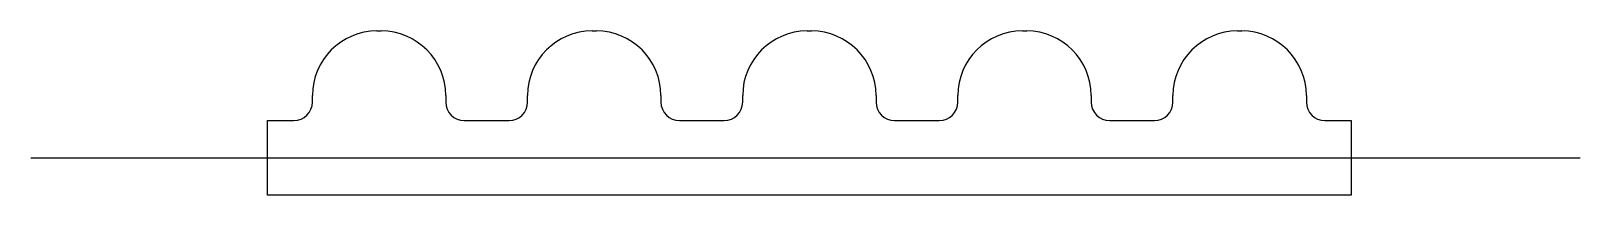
# Model space of a CAD drawing. Extents: x -5.5 to 30.5, y 0 to 3.8.
import ezdxf

# ---------------------------------------------------------------- set-up
doc = ezdxf.new("R2010")
doc.units = 0
doc.header["$MEASUREMENT"] = 0
doc.layers.get('0').update_dxf_attribs({"linetype": 'CONTINUOUS'})

msp = doc.modelspace()

# ---------------------------------------------------------------- linework, layer by layer
at = {"color": 7, "linetype": 'CONTINUOUS'}
for p, q in [((2.54, 3.81), (2.64, 3.81)), ((7.54, 3.81), (7.64, 3.81)), ((12.54, 3.81), (12.64, 3.81)), ((17.54, 3.81), (17.64, 3.81)), ((22.54, 3.81), (22.64, 3.81)), ((1.04, 2.16), (1.04, 2.31)), ((4.14, 2.31), (4.14, 2.16)), ((6.04, 2.16), (6.04, 2.31)), ((9.14, 2.31), (9.14, 2.16)), ((11.04, 2.16), (11.04, 2.31)), ((14.14, 2.31), (14.14, 2.16)), ((16.04, 2.16), (16.04, 2.31)), ((19.14, 2.31), (19.14, 2.16)), ((21.04, 2.16), (21.04, 2.31)), ((24.14, 2.31), (24.14, 2.16)), ((0, 1.73), (0.61, 1.73)), ((0, 0), (0, 1.73)), ((4.57, 1.73), (5.61, 1.73)), ((9.57, 1.73), (10.61, 1.73)), ((14.57, 1.73), (15.61, 1.73)), ((19.57, 1.73), (20.61, 1.73)), ((24.57, 1.73), (25.18, 1.73)), ((25.18, 1.73), (25.18, 0)), ((25.18, 0), (0, 0))]:
    msp.add_line(p, q, dxfattribs=at)
at = {"color": 3, "linetype": 'CONTINUOUS'}
msp.add_line((-5.5, 0.865), (30.5, 0.865), dxfattribs=at)
at = {"color": 7, "linetype": 'CONTINUOUS'}
for centre, radius, start, end in [((2.54, 2.31), 1.5, 90, 180), ((2.64, 2.31), 1.5, 0, 90), ((7.54, 2.31), 1.5, 90, 180), ((7.64, 2.31), 1.5, 0, 90), ((12.54, 2.31), 1.5, 90, 180), ((12.64, 2.31), 1.5, 0, 90), ((17.54, 2.31), 1.5, 90, 180), ((17.64, 2.31), 1.5, 0, 90), ((22.54, 2.31), 1.5, 90, 180), ((22.64, 2.31), 1.5, 0, 90), ((0.61, 2.16), 0.43, 270, 0), ((4.57, 2.16), 0.43, 180, 270), ((5.61, 2.16), 0.43, 270, 0), ((9.57, 2.16), 0.43, 180, 270), ((10.61, 2.16), 0.43, 270, 0), ((14.57, 2.16), 0.43, 180, 270), ((15.61, 2.16), 0.43, 270, 0), ((19.57, 2.16), 0.43, 180, 270), ((20.61, 2.16), 0.43, 270, 0), ((24.57, 2.16), 0.43, 180, 270)]:
    msp.add_arc(centre, radius, start, end, dxfattribs=at)

doc.saveas('drawing.dxf')
